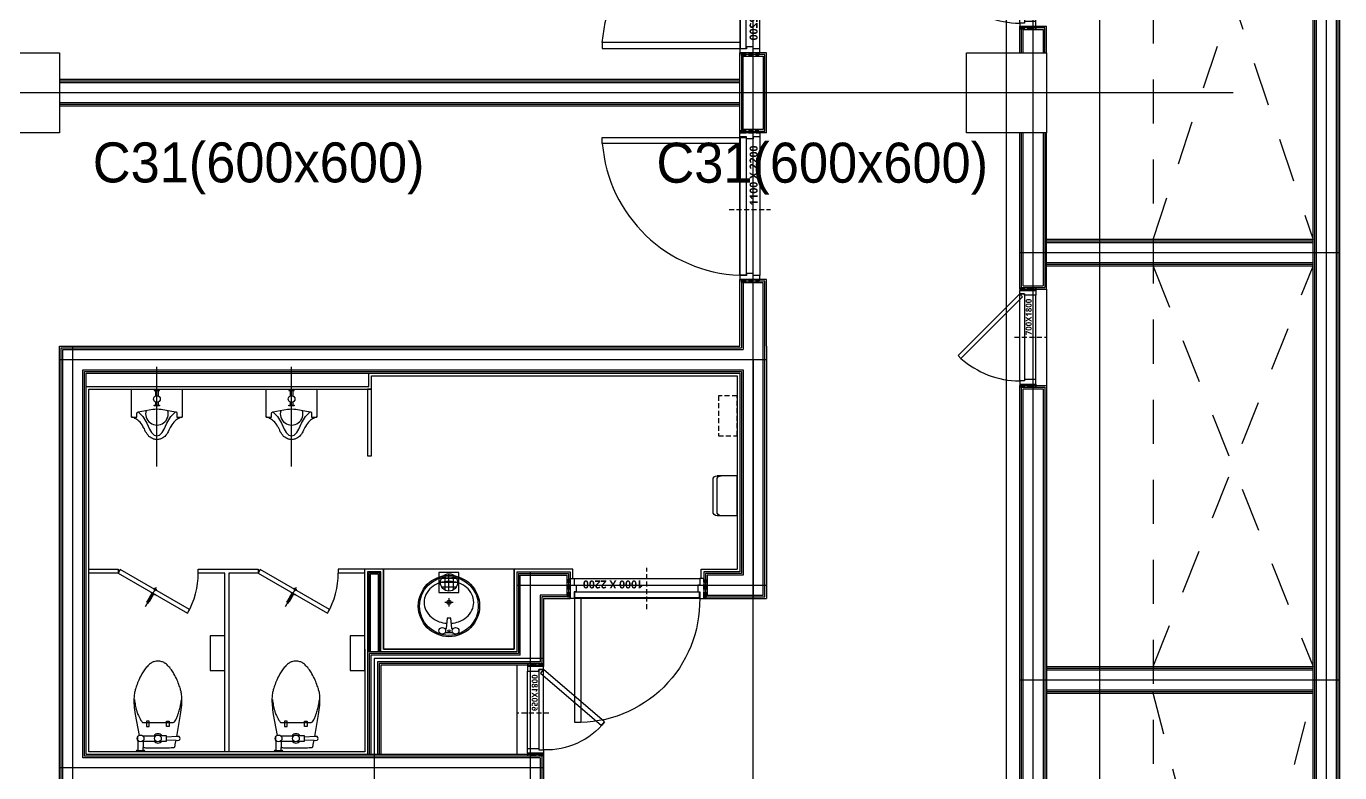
# Model space of a CAD drawing. Header units: millimetres. Extents: x -47382 to 204618, y -51045 to 127155.
# Drawn here: x 27950 to 37800, y 21974 to 27571 of the extents above; entities that cross this region are included whole.
import ezdxf
from ezdxf.enums import TextEntityAlignment as Align

# ---------------------------------------------------------------- set-up
doc = ezdxf.new("R2010")
doc.units = ezdxf.units.MM
doc.header["$LTSCALE"] = 300
doc.header["$MEASUREMENT"] = 0
for name, pattern in [('CEN', [62, 60, -1, 0, -1]), ('HID', [2, 1.1, -0.9]), ('HIDDEN2', [0.1875, 0.125, -0.0625])]:
    doc.linetypes.add(name, pattern=pattern)
doc.layers.get('0').update_dxf_attribs({"linetype": 'CONTINUOUS'})
doc.layers.get('Defpoints').update_dxf_attribs({"color": 153, "linetype": 'CONTINUOUS'})
doc.layers.add('A-ANNO-NPLT', color=129, linetype='CONTINUOUS', plot=False)
for name, color, linetype in [('A-CEN', 1, 'CEN'), ('A-DOOR', 4, 'CONTINUOUS'), ('A-DOOR-JAMB', 4, 'CONTINUOUS'), ('A-DOOR-SILL', 8, 'CONTINUOUS'), ('A-DOOR-SWING', 8, 'CONTINUOUS'), ('A-FIN-TYP1', 6, 'CONTINUOUS'), ('A-FLOR-FLIN-TYP2', 8, 'CONTINUOUS'), ('A-FLOR-TOIL-PFIX', 9, 'CONTINUOUS'), ('A-FLOR-TOIL-SPCL', 6, 'CONTINUOUS'), ('A-FLOR-TOIL-WALL', 6, 'CONTINUOUS'), ('A-PS-HID', 5, 'HID'), ('A-ST-AXIS-CEN', 252, 'CEN'), ('A-ST-COL', 2, 'CONTINUOUS'), ('A-WALL-DRY1', 7, 'CONTINUOUS'), ('A-WALL-DRY2', 71, 'CONTINUOUS'), ('A-WALL-MASN', 3, 'CONTINUOUS')]:
    doc.layers.add(name, color=color, linetype=linetype)
doc.styles.add('SHP-나눔bo', font='')
doc.styles.add('돋움', font='')
doc.styles.get('SHP-나눔bo').set_extended_font_data('NanumGothic', bold=True)
doc.styles.get('돋움').set_extended_font_data('Dotum')

# ---------------------------------------------------------------- blocks, each defined once
blk = doc.blocks.new('X-REF 평면도(가창리 실시설계)$0$CU-302P')
at = {"layer": 'A-FLOR-TOIL-PFIX'}
for p, q in [((581.8, 0), (-165.1, 0)), ((0, 10), (52.1, 10)), ((97.9, 10), (120, 10)), ((0, -10), (52.1, -10)), ((95, -10), (120, -10))]:
    blk.add_line(p, q, dxfattribs=at)
blk.add_lwpolyline([(0, -190), (0, 190), (210, 190, 0.022168), (220, 165, 0.015962), (240, 135, 0.046411), (280, 105, 0.0259), (320, 85, -0.027117), (355, 60, -0.071022), (375, 25, -0.04853), (380, 0, -0.04853), (375, -25, -0.071022), (355, -60, -0.027117), (320, -85, 0.0259), (280, -105, 0.046411), (240, -135, 0.015962), (220, -165, 0.022168), (210, -190)], format="xyb", close=True, dxfattribs=at)
blk.add_lwpolyline([(210, -190), (210, -150), (180, -150, -0.198912), (175.7, -148.2, -0.089166), (170, -140), (152.4, -31.7, -0.080898), (152.4, 31.7), (170, 140, -0.22682), (175.7, 148.2, -0.062315), (180, 150), (210, 150), (210, 190)], format="xyb", dxfattribs=at)
for points in [[(170, -140), (205, -105), (255, -75), (300, -55), (325, -40), (345, -20), (350, 0), (345, 20), (325, 40), (300, 55), (255, 75), (205, 105), (170, 140)], [(0, -20), (10, -20), (10, 20), (0, 20)]]:
    blk.add_lwpolyline(points, dxfattribs=at)
blk.add_lwpolyline([(120, 20), (125, 20), (125, -20), (120, -20)], close=True, dxfattribs=at)
blk.add_circle((75, 0), 25, dxfattribs=at)
blk.add_arc((185, 0), 85, 253.21444, 106.78556, dxfattribs=at)
blk = doc.blocks.new('A$C0A4A5EFC')
at = {"layer": 'A-FLOR-TOIL-WALL'}
for p, q in [((203.5, 50.2, 0), (287, 194.8, 0)), ((221.2, 94.3, 0), (254.4, 151.9, 0)), ((232.9, 87.6, 0), (266.1, 145.1, 0)), ((241.5, 159.3, 0), (242.1, 160.2, 0)), ((241.5, 159.3, 0), (279, 137.7, 0)), ((242.1, 160.2, 0), (279.5, 138.6, 0)), ((267.7, 183, 0), (266.4, 180.8, 0)), ((266.4, 180.8, 0), (285.1, 170, 0)), ((267.7, 183, 0), (270.4, 183.7, 0)), ((286.4, 172.2, 0), (267.7, 183, 0)), ((285.7, 174.9, 0), (270.4, 183.7, 0)), ((279, 137.7, 0), (279.5, 138.6, 0)), ((286.4, 172.2, 0), (285.1, 170, 0)), ((286.4, 172.2, 0), (285.7, 174.9, 0)), ((213.3, 80.8, 0), (218.2, 89.2, 0)), ((213.3, 80.8, 0), (225, 74, 0)), ((218.2, 89.2, 0), (229.9, 82.5, 0)), ((219.6, 88.5, 0), (222.5, 93.6, 0)), ((221.2, 94.3, 0), (232.9, 87.6, 0)), ((225, 74, 0), (229.9, 82.5, 0)), ((228.6, 83.3, 0), (231.5, 88.4, 0))]:
    blk.add_line(p, q, dxfattribs=at)
at = {"layer": 'A-FLOR-TOIL-WALL', "elevation": 0}
blk.add_lwpolyline([(0, 300), (519.6, 0), (534.6, 26), (15, 326)], close=True, dxfattribs=at)
at = {"layer": 'A-FLOR-TOIL-WALL'}
blk.add_arc((0, 300, 0), 600, 330, 0, dxfattribs=at)
blk = doc.blocks.new('G$C212FF5D7')
at = {"layer": 'A-ANNO-NPLT', "linetype": 'HIDDEN2'}
for p, q in [((0, 198.3), (0, 78.3)), ((20, 198.3), (0, 198.3)), ((10, 198.3), (10, 78.3)), ((20, 198.3), (20, 78.3)), ((320, 238.3), (320, 0)), ((670, 198.3), (670, 78.3)), ((690, 198.3), (670, 198.3)), ((680, 198.3), (680, 78.3)), ((690, 198.3), (690, 78.3)), ((20, 188.3), (0, 188.3)), ((690, 188.3), (670, 188.3)), ((20, 98.3), (0, 98.3)), ((20, 78.3), (0, 78.3)), ((690, 98.3), (670, 98.3)), ((690, 78.3), (670, 78.3))]:
    blk.add_line(p, q, dxfattribs=at)
at = {"layer": 'A-ANNO-NPLT', "linetype": 'ByBlock'}
for p, q in [((43.3, 163.3), (43.3, 198.3)), ((43.3, 198.3), (646.7, 198.3)), ((646.7, 198.3), (646.7, 163.3)), ((646.7, 163.3), (43.3, 163.3))]:
    blk.add_line(p, q, dxfattribs=at)
at = {"layer": 'A-DOOR', "linetype": 'ByBlock'}
for p, q in [((646.7, 163.3), (646.7, 198.3)), ((646.7, 198.3), (670, 198.3)), ((670, 198.3), (670, 78.3)), ((635, 163.3), (646.7, 163.3)), ((635, 78.3), (635, 163.3)), ((670, 78.3), (635, 78.3))]:
    blk.add_line(p, q, dxfattribs=at)
blk.add_lwpolyline([(620, 175.5), (226.7, 633), (253.2, 655.8), (646.6, 198.4)], close=True, dxfattribs=at)
at = {"layer": 'A-DOOR-JAMB'}
for p, q in [((43.3, 198.3), (20, 198.3)), ((43.3, 163.3), (43.3, 198.3)), ((20, 188.3), (20, 78.3)), ((55, 163.3), (43.3, 163.3)), ((55, 78.3), (55, 163.3)), ((20, 78.3), (55, 78.3))]:
    blk.add_line(p, q, dxfattribs=at)
at = {"layer": 'A-DOOR-SILL'}
blk.add_line((37.5, 78.3), (635, 78.3), dxfattribs=at)
at = {"layer": 'A-DOOR-SWING'}
blk.add_arc((608.3, 216.1), 565.2, 128.91714, 181.79686, dxfattribs=at)
at = {"layer": 'A-ANNO-NPLT', "linetype": 'ByBlock', "style": 'SHP-나눔bo'}
blk.add_text('650X1800', height=45, dxfattribs=at).set_placement((472.4, 108.7), align=Align.CENTER)
blk = doc.blocks.new('G$C694901BE')
at = {"layer": 'A-FLOR-TOIL-PFIX'}
for p, q in [((0, 150), (0, 0)), ((150, 150), (0, 150)), ((19, 107.3), (131, 107.3)), ((42.7, 131), (42.7, 19)), ((75, 10.3), (75, 139.7)), ((107.3, 131), (107.3, 19)), ((150, 0), (150, 150)), ((0, 0), (150, 0)), ((139.7, 75), (10.3, 75)), ((19, 42.7), (131, 42.7))]:
    blk.add_line(p, q, dxfattribs=at)
blk.add_circle((75, 75), 64.7, dxfattribs=at)
blk = doc.blocks.new('A$C565F2A7F')
at = {"layer": 'A-FLOR-TOIL-PFIX'}
for p, q in [((65.3, 220), (180.3, 220)), ((115.3, 230), (95.3, 230)), ((95.3, 230), (95.3, 190)), ((115.3, 190), (115.3, 230)), ((180.3, 220), (295.3, 220)), ((245.3, 190), (245.3, 230)), ((245.3, 230), (265.3, 230)), ((265.3, 230), (265.3, 190)), ((65.3, 120), (165.3, 120)), ((95.3, 190), (115.3, 190)), ((245.3, 120), (195.3, 120)), ((265.3, 190), (245.3, 190)), ((245.3, 80), (245.3, 120)), ((85.3, 0), (15.3, 0)), ((30.3, 10), (70.3, 10)), ((65.3, 80), (165.3, 80)), ((70.3, 85), (70.3, 31.3)), ((195.3, 80), (245.3, 80))]:
    blk.add_line(p, q, dxfattribs=at)
for points in [[(85.3, 0), (80.3, 10), (70.3, 10), (70.3, 31.3, 0.018932), (105.3, 30), (180.3, 30), (255.3, 30, 0.024922), (301.3, 32.3, 0.25497), (305.3, 35, 0.056948), (306.9, 39.3, 0.016043), (310.3, 55), (315.9, 85.8), (330.3, 85, 1.060552), (330.3, 115), (321, 114.5), (350.3, 280, 0.022182), (359, 348.2, 0.0294), (360.3, 400, 0.029565), (356.9, 435.7, 0.035314), (350.3, 465, 0.006976), (346.4, 477.1, 0.004694), (340.3, 495, 0.019426), (324.1, 535.6, 0.015468), (300.3, 585, 0.040875), (281.4, 615, 0.036447), (255.3, 645, 0.04843), (230.6, 665.2, 0.068612), (210.3, 675, 0.037226), (194.7, 678.8, 0.041311), (180.3, 680, 0.041311), (165.8, 678.8, 0.037226), (150.3, 675, 0.068612), (130, 665.2, 0.04843), (105.3, 645, 0.036447), (79.1, 615, 0.040875), (60.3, 585, 0.015468), (36.4, 535.6, 0.019426), (20.3, 495, 0.004694), (14.1, 477.1, 0.006976), (10.3, 465, 0.035314), (3.6, 435.7, 0.029565), (0.3, 400, 0.0294), (1.5, 348.2, 0.022182), (10.3, 280), (38.2, 121.9, 0.455372), (30.3, 85), (30.3, 10), (20.3, 10), (15.3, 0)], [(245.3, 90), (315.9, 85.8, 1.060552)]]:
    blk.add_lwpolyline(points, format="xyb", dxfattribs=at)
blk.add_lwpolyline([(321, 114.5), (245.3, 110)], dxfattribs=at)
for centre in [(50.3, 100), (180.3, 100)]:
    blk.add_circle(centre, 25, dxfattribs=at)
for centre, radius, start, end in [((340.5, 418.1), 337.2, 184.39871, 191.65654), ((597.1, 471.1), 599.2, 191.65654, 195.9454), ((246.3, 370.8), 234.4, 195.9454, 202.80534), ((-681.7, 609.4), 1064.2, 341.97138, 344.0546), ((-454.4, 544.4), 827.8, 344.0546, 346.41664), ((112.8, 407.4), 244.3, 346.41664, 355.60129), ((309.4, 397.4), 302.8, 202.80534, 206.56505), ((463.2, 474.3), 474.7, 206.56505, 209.56748), ((202, 326.1), 174.4, 209.56748, 216.8699), ((65.3, 223.5), 3.54, 216.8699, 270), ((295.3, 232.3), 12.3, 270, 315), ((265.3, 262.3), 54.8, 315, 335.9278), ((49.3, 358.8), 291.3, 335.9278, 339.44395), ((-205.7, 454.4), 563.7, 339.44395, 341.97138), ((180.3, 100), 35, 34.8499, 145.1501), ((180.3, 100), 35, 214.8499, 325.1501)]:
    blk.add_arc(centre, radius, start, end, dxfattribs=at)
blk = doc.blocks.new('A$C0e376f74')
at = {"layer": 'A-ANNO-NPLT', "linetype": 'HIDDEN2'}
for p, q in [((525, 230), (525, -80)), ((-20, 140), (-20, 10)), ((0, 140), (-20, 140)), ((0, 120), (-20, 120)), ((-10, 140), (-10, 10)), ((0, 140), (0, 10)), ((1100, 140), (1120, 140)), ((1100, 140), (1100, 10)), ((1100, 120), (1120, 120)), ((1110, 140), (1110, 10)), ((1120, 140), (1120, 10)), ((0, 30), (-20, 30)), ((0, 10), (-20, 10)), ((1100, 30), (1120, 30)), ((1100, 10), (1120, 10))]:
    blk.add_line(p, q, dxfattribs=at)
at = {"layer": 'A-ANNO-NPLT', "linetype": 'ByBlock'}
blk.add_lwpolyline([(1067, 102), (33, 102), (33, 147), (1067, 147)], close=True, dxfattribs=at)
at = {"layer": 'A-DOOR', "linetype": 'ByBlock'}
blk.add_lwpolyline([(1067, 1181), (1067, 147), (1022, 147), (1022, 1181)], close=True, dxfattribs=at)
at = {"layer": 'A-DOOR-JAMB'}
for points in [[(0, 20), (0, 0), (30, 0), (30, 50), (45, 50), (45, 100), (30, 100), (30, 150), (0, 150), (0, 130)], [(1100, 20), (1100, 0), (1070, 0), (1070, 50), (1055, 50), (1055, 100), (1070, 100), (1070, 150), (1100, 150), (1100, 130)]]:
    blk.add_lwpolyline(points, dxfattribs=at)
at = {"layer": 'A-DOOR-SILL'}
for p, q in [((30, 150), (1070, 150)), ((1070, 0), (30, 0))]:
    blk.add_line(p, q, dxfattribs=at)
at = {"layer": 'A-DOOR-SWING'}
blk.add_arc((1106.9, 108.7), 1074.7, 94.52992, 177.80346, dxfattribs=at)
at = {"layer": 'A-ANNO-NPLT', "linetype": 'ByBlock', "style": 'SHP-나눔bo'}
blk.add_text('1100 X 2200', height=60, dxfattribs=at).set_placement((780.6, 15.7), align=Align.CENTER)
blk = doc.blocks.new('핸드드라이어')
at = {"layer": 'A-FLOR-TOIL-SPCL'}
for p, q in [((-140.7, 83.3), (-140.7, -66.7)), ((-140.7, 83.3), (159.3, 83.3)), ((159.3, 83.3), (159.3, -66.7)), ((-110.7, -66.7), (129.3, -66.7)), ((-110.7, -96.7), (129.3, -96.7))]:
    blk.add_line(p, q, dxfattribs=at)
for centre, start, end in [((-110.7, -36.7), 180, 270), ((-110.7, -66.7), 180, 270), ((129.3, -36.7), 270, 0), ((129.3, -66.7), 270, 0)]:
    blk.add_arc(centre, 30, start, end, dxfattribs=at)
blk = doc.blocks.new('드라이 페이퍼')
at = {"layer": 'A-FLOR-TOIL-SPCL', "linetype": 'HIDDEN2'}
blk.add_lwpolyline([(750, 0), (750, 140), (450, 140), (450, 0), (750, 0)], dxfattribs=at)
at = {"layer": 'A-FLOR-TOIL-SPCL', "xscale": -1, "rotation": 180}
blk.add_blockref('핸드드라이어', (-9.3, 83.3), dxfattribs=at)
blk = doc.blocks.new('A$Ce0defec1')
at = {"layer": 'A-ANNO-NPLT', "linetype": 'HIDDEN2'}
for p, q in [((-120, 720), (-120, 700)), ((-120, 720), (0, 720)), ((-120, 710), (0, 710)), ((-120, 700), (0, 700)), ((-110, 720), (-110, 700)), ((-20, 720), (-20, 700)), ((0, 720), (0, 700)), ((-160, 350), (78.3, 350)), ((-120, 0), (-120, -20)), ((-120, 0), (0, 0)), ((-110, 0), (-110, -20)), ((-20, 0), (-20, -20)), ((0, 0), (0, -20)), ((-120, -10), (0, -10)), ((-120, -20), (0, -20))]:
    blk.add_line(p, q, dxfattribs=at)
at = {"layer": 'A-ANNO-NPLT', "linetype": 'ByBlock'}
blk.add_lwpolyline([(-120, 676.7), (-85, 676.7), (-85, 23.3), (-120, 23.3)], close=True, dxfattribs=at)
at = {"layer": 'A-DOOR', "linetype": 'ByBlock'}
for p, q in [((-120, 676.7), (-120, 700)), ((-120, 700), (0, 700)), ((0, 700), (0, 665)), ((-582, 214.7), (-120, 676.7)), ((-560.8, 191.9), (-98, 654.7)), ((-120, 676.7), (-98, 654.7)), ((-85, 676.7), (-120, 676.7)), ((-85, 665), (-85, 676.7)), ((0, 665), (-85, 665))]:
    blk.add_line(p, q, dxfattribs=at)
blk.add_lwpolyline([(-582, 214.7), (-560.8, 191.9)], dxfattribs=at)
at = {"layer": 'A-DOOR-JAMB'}
for p, q in [((-85, 23.3), (-120, 23.3)), ((-120, 23.3), (-120, 0)), ((-110, 0), (0, 0)), ((-85, 35), (-85, 23.3)), ((0, 35), (-85, 35)), ((0, 0), (0, 35))]:
    blk.add_line(p, q, dxfattribs=at)
at = {"layer": 'A-DOOR-SILL'}
blk.add_line((0, 17.5), (0, 665), dxfattribs=at)
at = {"layer": 'A-DOOR-SWING'}
blk.add_arc((-117.3, 691.3), 668, 228.39157, 269.76546, dxfattribs=at)
at = {"layer": 'A-ANNO-NPLT', "linetype": 'ByBlock', "style": 'SHP-나눔bo'}
blk.add_text('700X1800', height=45, rotation=90, dxfattribs=at).set_placement((-30.4, 502.4), align=Align.CENTER)
blk = doc.blocks.new('G$C718DDBFA')
at = {"layer": 'A-ANNO-NPLT', "linetype": 'HIDDEN2'}
for p, q in [((941.3, 1040), (1071.3, 1040)), ((941.3, 1020), (941.3, 1040)), ((941.3, 1030), (1071.3, 1030)), ((941.3, 1020), (1071.3, 1020)), ((961.3, 1020), (961.3, 1040)), ((1051.3, 1020), (1051.3, 1040)), ((1071.3, 1020), (1071.3, 1040)), ((851.3, 595), (1161.3, 595)), ((941.3, 20), (941.3, 0)), ((941.3, 20), (1071.3, 20)), ((941.3, 10), (1071.3, 10)), ((941.3, 0), (1071.3, 0)), ((961.3, 20), (961.3, 0)), ((1051.3, 20), (1051.3, 0)), ((1071.3, 20), (1071.3, 0))]:
    blk.add_line(p, q, dxfattribs=at)
at = {"layer": 'A-ANNO-NPLT', "linetype": 'ByBlock'}
blk.add_lwpolyline([(979.3, 53), (979.3, 987), (934.3, 987), (934.3, 53)], close=True, dxfattribs=at)
at = {"layer": 'A-DOOR', "linetype": 'ByBlock'}
blk.add_lwpolyline([(0.3, 53), (934.3, 53), (934.3, 98), (0.3, 98)], close=True, dxfattribs=at)
at = {"layer": 'A-DOOR-JAMB'}
for points in [[(1061.3, 1020), (1081.3, 1020), (1081.3, 990), (1031.3, 990), (1031.3, 975), (981.3, 975), (981.3, 990), (931.3, 990), (931.3, 1020), (951.3, 1020)], [(1061.3, 20), (1081.3, 20), (1081.3, 50), (1031.3, 50), (1031.3, 65), (981.3, 65), (981.3, 50), (931.3, 50), (931.3, 20), (951.3, 20)]]:
    blk.add_lwpolyline(points, dxfattribs=at)
at = {"layer": 'A-DOOR-SILL'}
for p, q in [((931.3, 990), (931.3, 50)), ((1081.3, 50), (1081.3, 990))]:
    blk.add_line(p, q, dxfattribs=at)
at = {"layer": 'A-DOOR-SWING'}
blk.add_arc((914.7, 75.5), 914.7, 88.95847, 181.40959, dxfattribs=at)
at = {"layer": 'A-ANNO-NPLT', "linetype": 'ByBlock', "style": 'SHP-나눔bo', "text_generation_flag": 4}
blk.add_text('1000 X 2200', height=60, rotation=270, dxfattribs=at).set_placement((1065.5, 339.4), align=Align.CENTER)
blk = doc.blocks.new('ACT 지상1층구조평면도')
at = {"layer": 'A-ST-COL'}
for points in [[(74981.8, 77816.3), (74981.8, 78416.3), (75581.8, 78416.3), (75581.8, 77816.3), (74981.8, 77816.3)], [(82381.8, 78416.3), (82981.8, 78416.3), (82981.8, 77816.3), (82381.8, 77816.3), (82381.8, 78416.3)]]:
    blk.add_lwpolyline(points, dxfattribs=at)

msp = doc.modelspace()

# ---------------------------------------------------------------- linework, layer by layer
for points in [[(35400, 24878.9), (35600, 24878.9), (35600, 18571.4)], [(35412.5, 18571.4), (35412.5, 24866.4), (35587.5, 24866.4), (35587.5, 18571.4)], [(35425, 18571.4), (35425, 24853.9), (35575, 24853.9), (35575, 18571.4)]]:
    msp.add_lwpolyline(points)
at = {"layer": 'A-CEN'}
for p, q in [((33400, 17071.4), (33400, 99371.4)), ((33400, 23281.4), (33400, 61071.4)), ((37700, 17971.4), (37700, 30071.4)), ((37800, 25871.4), (35400, 25871.4)), ((28300, 18171.4), (28300, 25171.4)), ((28200, 25071.4), (33500, 25071.4)), ((33400, 25071.4), (33400, 23281.4)), ((31730, 23481.4), (31730, 20511.4)), ((31630, 23381.4), (33500, 23381.4)), ((35400, 22671.4), (37800, 22671.4)), ((31830, 22011.4), (28200, 22011.4))]:
    msp.add_line(p, q, dxfattribs=at)
for points in [[(35500, 17971.4), (35500, 44171.4)], [(31830, 22831.4), (30560, 22831.4), (30560, 21923.9)]]:
    msp.add_lwpolyline(points, dxfattribs=at)
at = {"layer": 'A-FIN-TYP1'}
for p, q in [((33280, 24951.4), (33280, 23501.4)), ((28420, 22131.4), (28420, 24851.4)), ((31610, 23501.4), (31610, 22901.4)), ((30490, 22901.4), (30490, 22131.4)), ((30490, 22131.4), (28420, 22131.4))]:
    msp.add_line(p, q, dxfattribs=at)
for points in [[(28420, 24851.4), (30540, 24851.4), (30540, 24951.4), (33280, 24951.4)], [(32050, 23431.4), (32050, 23501.4), (31610, 23501.4)], [(33010, 23431.4), (33010, 23501.4), (33280, 23501.4)]]:
    msp.add_lwpolyline(points, dxfattribs=at)
at = {"layer": 'A-FLOR-FLIN-TYP2'}
msp.add_line((35600, 25598.9), (35600, 24878.9), dxfattribs=at)
msp.add_lwpolyline([(31630, 22781.4), (31630, 22111.4)], dxfattribs=at)
at = {"layer": 'A-FLOR-TOIL-PFIX'}
for p, q in [((31151, 23251.4), (31089, 23251.4)), ((31120.1, 23281.9), (31120.1, 23219.8)), ((31093.8, 23052.2), (31090.7, 23052.2)), ((31106, 23133.2), (31098.8, 23056.7)), ((31134, 23133.2), (31106, 23133.2)), ((31141.2, 23056.7), (31134, 23133.2)), ((31149.3, 23052.2), (31146.2, 23052.2)), ((31149.3, 23024.2), (31090.7, 23024.2))]:
    msp.add_line(p, q, dxfattribs=at)
for points in [[(31610, 23501.4), (30630, 23501.4), (30630, 22901.4), (31610, 22901.4)], [(29330, 22741.4), (29440, 22741.4), (29440, 23001.4), (29330, 23001.4)], [(30380, 22741.4), (30490, 22741.4), (30490, 23001.4), (30380, 23001.4)]]:
    msp.add_lwpolyline(points, close=True, dxfattribs=at)
msp.add_lwpolyline([(31137.7, 23094.4, 0.064435), (31192.5, 23106.1, 0.091719), (31251.5, 23140, 0.103599), (31292.4, 23192.5, 0.113912), (31306, 23251.7, 0.113912), (31292.4, 23310.8, 0.103599), (31251.5, 23363.4, 0.091719), (31192.5, 23397.3, 0.084785), (31120, 23409.7, 0.084785), (31047.5, 23397.3, 0.091719), (30988.5, 23363.4, 0.103599), (30947.6, 23310.8, 0.113912), (30934, 23251.7, 0.113912), (30947.6, 23192.5, 0.103599), (30988.5, 23140, 0.091719), (31047.5, 23106.1, 0.064435), (31102.3, 23094.4, 0.084785)], format="xyb", dxfattribs=at)
for centre, radius in [((31120, 23224.2), 230), ((31120, 23224.2), 220), ((31120, 23251.6), 15), ((31070, 23038.2), 25), ((31170, 23038.2), 25), ((31120, 23038.2), 8)]:
    msp.add_circle(centre, radius, dxfattribs=at)
for centre, start, end in [((31093.8, 23057.2), 270, 354.60906), ((31146.2, 23057.2), 185.39094, 270)]:
    msp.add_arc(centre, 5, start, end, dxfattribs=at)
at = {"layer": 'A-FLOR-TOIL-WALL'}
for p, q in [((28420, 23501.4), (28640, 23501.4)), ((28640, 23471.4), (28420, 23471.4)), ((28640, 23501.4), (28640, 23471.4)), ((29240, 23471.4), (29240, 23501.4)), ((29240, 23501.4), (29690, 23501.4)), ((29440, 23471.4), (29240, 23471.4)), ((29440, 22131.4), (29440, 23471.4)), ((29470, 23471.4), (29470, 22131.4)), ((29690, 23471.4), (29470, 23471.4)), ((29690, 23501.4), (29690, 23471.4)), ((30500, 23501.4), (30290, 23501.4)), ((30290, 23501.4), (30290, 23471.4)), ((30490, 23471.4), (30290, 23471.4)), ((30490, 22901.4), (30490, 23501.4))]:
    msp.add_line(p, q, dxfattribs=at)
msp.add_lwpolyline([(30510, 24851.4), (30510, 24351.4), (30540, 24351.4), (30540, 24851.4)], close=True, dxfattribs=at)
msp.add_lwpolyline([(31610, 22901.4), (30630, 22901.4), (30630, 23501.4), (30490, 23501.4)], dxfattribs=at)
at = {"layer": 'A-PS-HID'}
for p, q in [((36400, 29571.4), (36400, 18771.4)), ((36400, 29571.4), (36400, 25971.4)), ((36400, 25971.4), (37600, 29571.4)), ((36400, 29571.4), (37600, 25971.4)), ((36400, 22771.4), (37600, 25771.4)), ((36400, 25771.4), (37600, 22771.4)), ((36395.3, 22583.9), (37600, 17971.4)), ((36400, 17971.4), (37600, 22571.4))]:
    msp.add_line(p, q, dxfattribs=at)
at = {"layer": 'A-ST-AXIS-CEN'}
for p, q in [((35300, 0), (35300, 99371.4)), ((36000, 0), (36000, 99371.4)), ((37000, 27071.4), (0, 27071.4))]:
    msp.add_line(p, q, dxfattribs=at)
at = {"layer": 'A-WALL-DRY1'}
for p, q in [((37787.5, 17971.4), (37787.5, 29758.9)), ((37800, 17971.4), (37800, 29771.4)), ((37775, 17971.4), (37775, 29746.4)), ((37600, 17971.4), (37600, 29571.4)), ((37612.5, 17971.4), (37612.5, 29583.9)), ((37625, 17971.4), (37625, 29596.4)), ((35400, 27571.4), (35600, 27571.4)), ((35400, 27371.4), (35400, 27571.4)), ((35587.5, 27558.9), (35412.5, 27558.9)), ((35412.5, 27371.4), (35412.5, 27558.9)), ((35425, 27371.4), (35425, 27546.4)), ((35425, 27546.4), (35575, 27546.4)), ((35575, 27546.4), (35575, 27371.4)), ((35587.5, 27371.4), (35587.5, 27558.9)), ((35600, 27371.4), (35600, 27571.4)), ((33300, 26771.4), (33300, 27371.4)), ((33500, 26771.4), (33500, 27371.4)), ((33300, 27171.4), (28200, 27171.4)), ((33300, 27158.9), (28200, 27158.9)), ((33300, 27146.4), (28200, 27146.4)), ((33300, 26996.4), (28200, 26996.4)), ((33300, 26983.9), (28200, 26983.9)), ((33300, 26971.4), (28200, 26971.4)), ((35400, 25598.9), (35400, 26771.4)), ((35412.5, 25611.4), (35412.5, 26771.4)), ((35425, 25623.9), (35425, 26771.4)), ((35575, 26771.4), (35575, 25623.9)), ((35587.5, 26771.4), (35587.5, 25611.4)), ((35600, 25598.9), (35600, 26771.4)), ((37600, 25971.4), (35600, 25971.4)), ((37600, 25958.9), (35600, 25958.9)), ((37600, 25946.4), (35600, 25946.4)), ((37600, 25796.4), (35600, 25796.4)), ((37600, 25783.9), (35600, 25783.9)), ((37600, 25771.4), (35600, 25771.4)), ((33300, 25171.4), (33300, 25671.4)), ((33312.5, 25658.9), (33312.5, 25158.9)), ((33487.5, 25658.9), (33312.5, 25658.9)), ((33325, 25646.4), (33325, 25146.4)), ((33475, 25646.4), (33325, 25646.4)), ((33475, 25171.4), (33475, 25646.4)), ((33487.5, 25171.4), (33487.5, 25658.9)), ((33500, 25171.4), (33500, 25671.4)), ((35412.5, 25611.4), (35587.5, 25611.4)), ((35425, 25623.9), (35575, 25623.9)), ((35400, 25598.9), (35600, 25598.9)), ((28200, 18171.4), (28200, 25171.4)), ((28200, 25171.4), (33300, 25171.4)), ((28212.5, 18171.4), (28212.5, 25158.9)), ((28212.5, 25158.9), (33312.5, 25158.9)), ((28225, 18171.4), (28225, 25146.4)), ((28225, 25146.4), (33325, 25146.4)), ((33500, 25171.4), (33500, 23281.4)), ((28375, 22086.4), (28375, 24996.4)), ((28375, 24996.4), (33325, 24996.4)), ((28387.5, 22098.9), (28387.5, 24983.9)), ((28387.5, 24983.9), (33312.5, 24983.9)), ((28400, 22111.4), (28400, 24971.4)), ((28400, 24971.4), (33300, 24971.4)), ((35400, 18571.4), (35400, 24878.9)), ((31642.5, 23468.9), (32017.5, 23468.9)), ((31655, 23456.4), (32005, 23456.4)), ((31655, 22856.4), (31655, 23456.4)), ((32005, 23456.4), (32005, 23306.4)), ((32017.5, 23468.9), (32017.5, 23293.9)), ((32005, 23306.4), (31805, 23306.4)), ((32017.5, 23293.9), (31817.5, 23293.9)), ((31830, 23281.4), (31830, 22781.4)), ((31830, 23281.4), (32030, 23281.4)), ((33030, 23281.4), (33500, 23281.4)), ((31655, 22856.4), (30535, 22856.4)), ((30535, 22856.4), (30535, 22111.4)), ((35600, 22771.4), (37600, 22771.4)), ((35600, 22758.9), (37600, 22758.9)), ((35600, 22746.4), (37600, 22746.4)), ((35600, 22596.4), (37600, 22596.4)), ((35600, 22583.9), (37600, 22583.9)), ((35600, 22571.4), (37600, 22571.4)), ((31805, 22086.4), (28375, 22086.4)), ((31817.5, 22098.9), (28387.5, 22098.9)), ((31830, 22111.4), (28400, 22111.4)), ((31805, 22086.4), (31805, 20686.4)), ((31817.5, 22098.9), (31817.5, 20698.9)), ((31830, 22111.4), (31830, 20711.4))]:
    msp.add_line(p, q, dxfattribs=at)
for points in [[(33500, 27371.4), (33300, 27371.4)], [(33500, 26771.4), (33300, 26771.4)], [(33500, 25671.4), (33300, 25671.4)], [(33312.5, 24983.9), (33312.5, 23468.9), (33042.5, 23468.9), (33042.5, 23293.9), (33487.5, 23293.9), (33487.5, 25171.4)], [(33325, 24996.4), (33325, 23456.4), (33055, 23456.4), (33055, 23306.4), (33475, 23306.4), (33475, 25171.4)], [(33300, 24971.4), (33300, 23481.4), (33030, 23481.4), (33030, 23281.4)], [(31630, 23481.4), (31630, 22881.4), (30510, 22881.4), (30510, 22111.4)], [(31642.5, 23468.9), (31642.5, 22868.9), (30522.5, 22868.9), (30522.5, 22111.4)], [(31630, 23481.4), (32030, 23481.4), (32030, 23281.4)], [(31805, 23306.4), (31805, 22806.4), (30585, 22806.4), (30585, 22111.4)], [(31817.5, 23293.9), (31817.5, 22793.9), (30597.5, 22793.9), (30597.5, 22111.4)], [(31830, 22781.4), (30610, 22781.4), (30610, 22111.4)]]:
    msp.add_lwpolyline(points, dxfattribs=at)
for points in [[(33487.5, 26783.9), (33487.5, 27358.9), (33312.5, 27358.9), (33312.5, 26783.9)], [(33475, 26796.4), (33325, 26796.4), (33325, 27346.4), (33475, 27346.4)]]:
    msp.add_lwpolyline(points, close=True, dxfattribs=at)
at = {"layer": 'A-WALL-DRY2'}
for points in [[(30610, 22881.4), (30610, 23481.4), (30510, 23481.4), (30510, 22881.4)], [(30600.5, 22881.4), (30600.5, 23471.9), (30519.5, 23471.9), (30519.5, 22881.4)], [(30591, 22881.4), (30591, 23462.4), (30529, 23462.4), (30529, 22881.4)]]:
    msp.add_lwpolyline(points, dxfattribs=at)
at = {"layer": 'A-WALL-MASN'}
msp.add_line((28400, 24871.4), (30520, 24871.4), dxfattribs=at)
msp.add_lwpolyline([(30520, 24871.4), (30520, 24971.4)], dxfattribs=at)

# ---------------------------------------------------------------- block references
for name, p in [('ACT 지상1층구조평면도', (-47381.8, -51044.9)), ('G$C694901BE', (31045.1, 23325.8))]:
    msp.add_blockref(name, p)
at = {"rotation": 90.00000000000001}
msp.add_blockref('드라이 페이퍼', (33280, 24051.4), dxfattribs=at)
at = {"xscale": -1, "rotation": 270}
for name, p in [('G$C718DDBFA', (32010, 22350.2)), ('G$C212FF5D7', (31631.7, 22101.4))]:
    msp.add_blockref(name, p, dxfattribs=at)
at = {"layer": 'A-DOOR', "xscale": -1, "rotation": 89.99999999999991}
msp.add_blockref('A$C0e376f74', (33450, 28471.4), dxfattribs=at)
at = {"layer": 'A-DOOR'}
for name, p, rotation in [('A$Ce0defec1', (35520, 27571.4), 359.9999999998686), ('A$C0e376f74', (33450, 25671.4), 89.99999999999999)]:
    msp.add_blockref(name, p, dxfattribs=dict(at, rotation=rotation))
msp.add_blockref('A$Ce0defec1', (35520, 24888.9), dxfattribs=at)
at = {"layer": 'A-FLOR-TOIL-PFIX', "rotation": 270}
for p in [(28930, 24851.4), (29940, 24851.4)]:
    msp.add_blockref('X-REF 평면도(가창리 실시설계)$0$CU-302P', p, dxfattribs=at)
at = {"layer": 'A-FLOR-TOIL-PFIX'}
for p in [(28757.2, 22131.4), (29792.2, 22131.4)]:
    msp.add_blockref('A$C565F2A7F', p, dxfattribs=at)
at = {"layer": 'A-FLOR-TOIL-WALL'}
for p in [(28640, 23171.4), (29690, 23171.4)]:
    msp.add_blockref('A$C0A4A5EFC', p, dxfattribs=at)

# ---------------------------------------------------------------- texts
at = {"layer": 'Defpoints', "linetype": 'Continuous', "style": '돋움'}
for p in [(29692.6, 26310.5), (33919.4, 26308.3)]:
    msp.add_text('C31(600x600)', height=300, dxfattribs=at).set_placement(p, align=Align.BOTTOM_CENTER)

doc.saveas('drawing.dxf')
